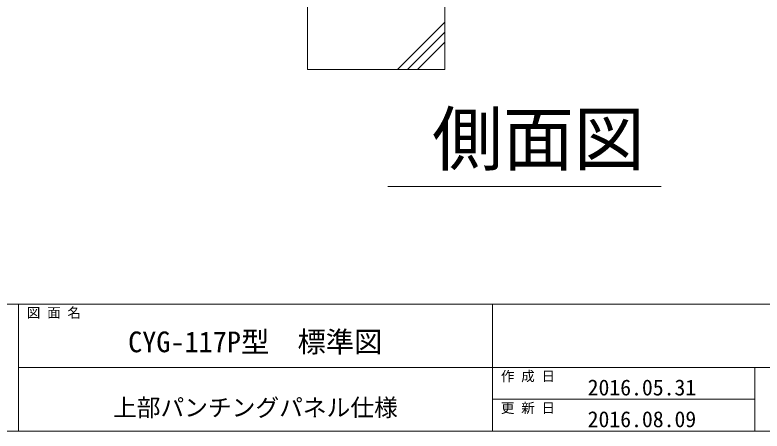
# Model space of a CAD drawing. Units: millimetres, scale not verified. Extents: x -12406 to 12406, y -8553 to 8553.
# Drawn here: x 2025 to 7465, y -8553 to -5524 of the extents above; entities that cross this region are included whole.
import ezdxf
from ezdxf.enums import TextEntityAlignment as Align

# ---------------------------------------------------------------- set-up
doc = ezdxf.new("R2010")
doc.units = ezdxf.units.MM
doc.header["$LTSCALE"] = 50
for name, color, linetype, lineweight in [('0-6_CYG-144', 7, 'Continuous', 9), ('0-B_TEXT', 7, 'Continuous', 9), ('0-E_図面枠', 7, 'Continuous', 9)]:
    doc.layers.add(name, color=color, linetype=linetype, lineweight=lineweight)
doc.styles.add('ＭＳ ゴシック', font='')
doc.styles.get('ＭＳ ゴシック').set_extended_font_data('MS Gothic')

msp = doc.modelspace()

# ---------------------------------------------------------------- linework, layer by layer
at = {"layer": '0-6_CYG-144'}
for p, q in [((5156.24, -4923.98), (5156.24, -5921.66)), ((4810.84, -5921.66), (5156.24, -5576.14)), ((4882.82, -5921.66), (5155.34, -5648.86)), ((4957.39, -5921.66), (5156.24, -5722.68))]:
    msp.add_line(p, q, dxfattribs=at)
msp.add_lwpolyline([(4156.24, -4923.98), (4156.24, -5921.66), (5156.24, -5921.66)], dxfattribs=at)
at = {"layer": '0-B_TEXT'}
msp.add_line((4739.38, -6772.5), (6729.64, -6772.5), dxfattribs=at)
at = {"layer": '0-E_図面枠'}
for p, q in [((-12406.14, -7628.62), (12406.14, -7628.62)), ((2049.71, -7628.62), (2049.71, -8553.31)), ((5501.85, -7628.62), (5501.85, -8553.31)), ((2049.71, -8090.96), (12406.14, -8090.96)), ((7412.86, -8090.96), (7412.86, -8553.31)), ((7412.86, -8322.14), (5501.85, -8322.14))]:
    msp.add_line(p, q, dxfattribs=at)
msp.add_lwpolyline([(-12406.14, -8553.31), (12406.14, -8553.31), (12406.14, 8553.31), (-12406.14, 8553.31)], dxfattribs=at)

# ---------------------------------------------------------------- texts
at = {"layer": '0-B_TEXT', "style": 'ＭＳ ゴシック'}
msp.add_text('側面図', height=378.4, dxfattribs=at).set_placement((5062.14, -6728.51), align=Align.BOTTOM_LEFT)
at = {"layer": '0-E_図面枠', "style": 'ＭＳ ゴシック'}
for s, height, p in [('図 面 名', 72.31, (2111.36, -7749.44)), ('CYG-117P型\u3000標準図', 151, (2848.88, -8024.78)), ('作 成 日\u3000', 72.31, (5563.5, -8211.78)), ('2016.05.31', 116.2, (6195.22, -8328.91)), ('上部パンチングパネル仕様', 126.7, (2738.98, -8483.81)), ('更 新 日\u3000', 72.31, (5563.5, -8442.96)), ('2016.08.09', 116.2, (6195.22, -8560.08))]:
    msp.add_text(s, height=height, dxfattribs=at).set_placement(p, align=Align.BOTTOM_LEFT)

doc.saveas('drawing.dxf')
